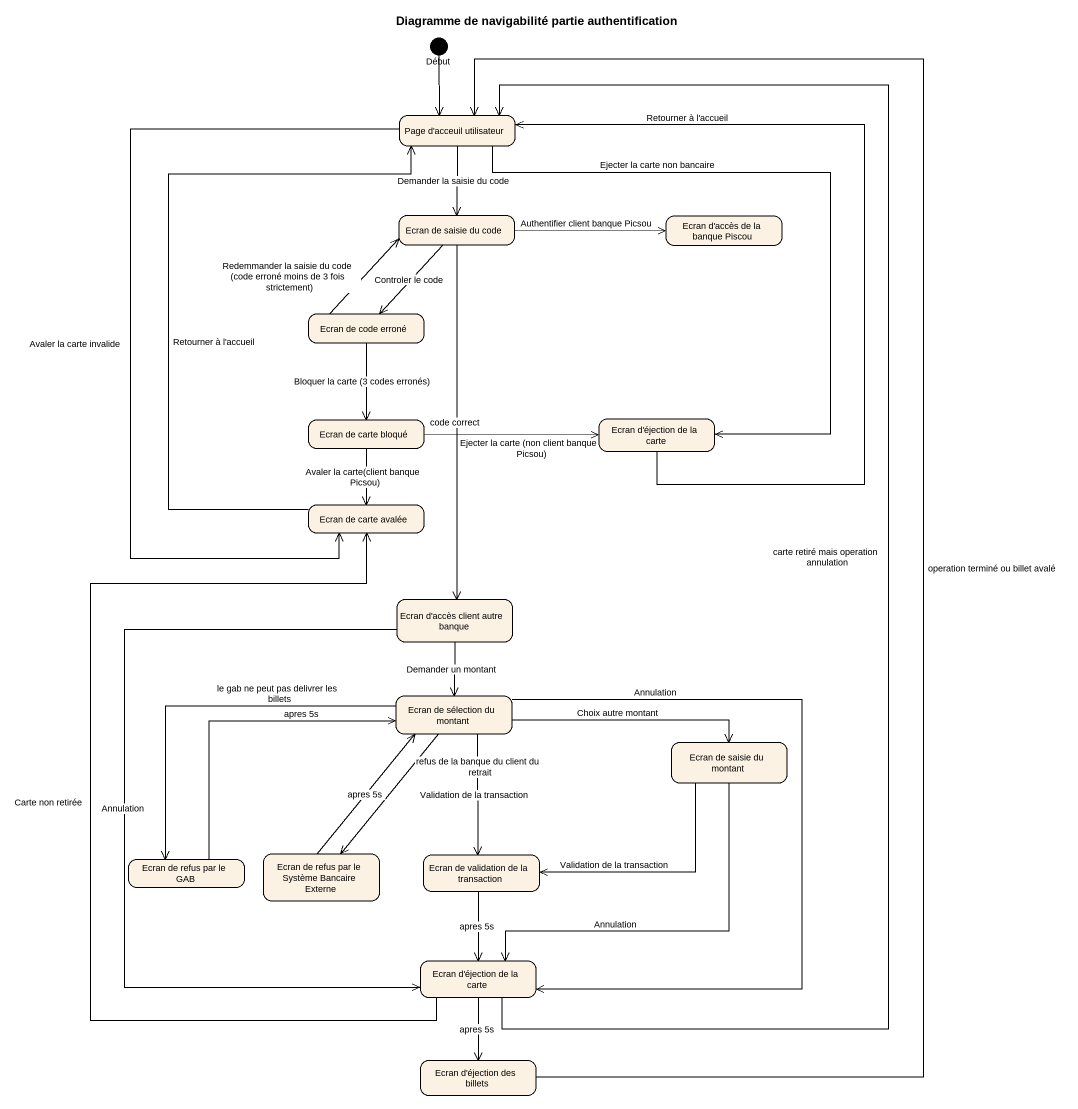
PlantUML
@startuml
title Diagramme de navigabilité partie authentification
hide empty description
state Début <<start>>
state "Page d'acceuil utilisateur" as Page_d_acceuil_utilisateur
state "Ecran de saisie du code" as Ecran_de_saisie_du_code
state "Ecran d'accès de la banque Piscou" as Ecran_d_accès_de_la_banque
state "Ecran de code erroné" as Ecran_de_code_erroné
state "Ecran de carte bloqué" as Ecran_de_carte_bloqué
state "Ecran d'éjection de la carte" as Ecran_d_éjection_de_la_carte
state "Ecran de carte avalée" as Ecran_de_carte_avalée
state "Ecran d'accès client autre banque" as Ecran_d_accès_client_autre
state "Ecran de sélection du montant" as Ecran_de_sélection_du
state "Ecran de saisie du montant" as Ecran_de_saisie_du_montant
state "Ecran de refus par le GAB" as Ecran_de_refus_par_le_GAB
state "Ecran de refus par le Système Bancaire Externe" as Ecran_de_refus_par_le
state "Ecran de validation de la transaction" as Ecran_de_validation_de_la
state "Ecran d'éjection de la carte" as Ecran_d_éjection_de_la_carte_2
state "Ecran d'éjection des billets" as Ecran_d_éjection_des_billets
Début --> Page_d_acceuil_utilisateur
Page_d_acceuil_utilisateur --> Ecran_de_saisie_du_code : Demander la saisie du code
Page_d_acceuil_utilisateur --> Ecran_d_éjection_de_la_carte : Ejecter la carte non bancaire
Page_d_acceuil_utilisateur --> Ecran_de_carte_avalée : Avaler la carte invalide
Ecran_de_saisie_du_code -right-> Ecran_d_accès_de_la_banque : Authentifier client banque Picsou
Ecran_de_saisie_du_code --> Ecran_de_code_erroné : Controler le code
Ecran_de_saisie_du_code --> Ecran_d_accès_client_autre : code correct
Ecran_de_code_erroné -up-> Ecran_de_saisie_du_code : Redemmander la saisie du code (code erroné moins de 3 fois strictement)
Ecran_de_code_erroné --> Ecran_de_carte_bloqué : Bloquer la carte (3 codes erronés)
Ecran_de_carte_bloqué -right-> Ecran_d_éjection_de_la_carte : Ejecter la carte (non client banque Picsou)
Ecran_de_carte_bloqué --> Ecran_de_carte_avalée : Avaler la carte(client banque Picsou)
Ecran_d_éjection_de_la_carte -up-> Page_d_acceuil_utilisateur : Retourner à l'accueil
Ecran_de_carte_avalée -up-> Page_d_acceuil_utilisateur : Retourner à l'accueil
Ecran_d_accès_client_autre --> Ecran_de_sélection_du : Demander un montant
Ecran_d_accès_client_autre --> Ecran_d_éjection_de_la_carte_2 : Annulation
Ecran_de_sélection_du -right-> Ecran_de_saisie_du_montant : Choix autre montant
Ecran_de_sélection_du -left-> Ecran_de_refus_par_le_GAB : le gab ne peut pas delivrer les billets
Ecran_de_sélection_du --> Ecran_de_refus_par_le : refus de la banque du client du retrait
Ecran_de_sélection_du --> Ecran_de_validation_de_la : Validation de la transaction
Ecran_de_sélection_du --> Ecran_d_éjection_de_la_carte_2 : Annulation
Ecran_de_saisie_du_montant -left-> Ecran_de_validation_de_la : Validation de la transaction
Ecran_de_saisie_du_montant --> Ecran_d_éjection_de_la_carte_2 : Annulation
Ecran_de_refus_par_le_GAB -right-> Ecran_de_sélection_du : apres 5s
Ecran_de_refus_par_le -up-> Ecran_de_sélection_du : apres 5s
Ecran_de_validation_de_la --> Ecran_d_éjection_de_la_carte_2 : apres 5s
Ecran_d_éjection_de_la_carte_2 -up-> Page_d_acceuil_utilisateur : carte retiré mais operation annulation
Ecran_d_éjection_de_la_carte_2 -up-> Ecran_de_carte_avalée : Carte non retirée
Ecran_d_éjection_de_la_carte_2 --> Ecran_d_éjection_des_billets : apres 5s
Ecran_d_éjection_des_billets -up-> Page_d_acceuil_utilisateur : operation terminé ou billet avalé
@enduml
